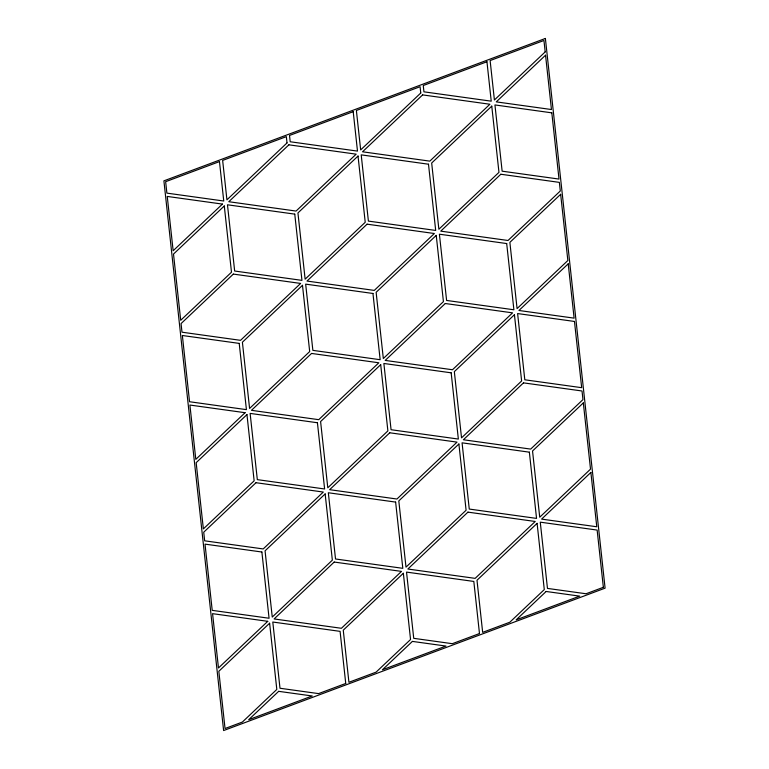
<?xml version="1.0" encoding="UTF-8"?>
<svg xmlns="http://www.w3.org/2000/svg" width="769" height="769" viewBox="0 0 769 769"><rect width="100%" height="100%" fill="white"/><g stroke="black" fill="none" stroke-linecap="round" stroke-linejoin="round"><path stroke-width="1.15" d="M222.433 204.093L173.15 250.752L167.248 196.431L222.433 204.093M287.02 142.938L226.932 199.834L222.645 160.413L286.337 136.642L287.02 142.938M224.288 205.977L173.506 254.058L180.705 320.288L231.488 272.207L224.288 205.977M288.884 144.822L228.787 201.718L296.075 211.062L356.172 154.165L288.884 144.822M420.758 93.02L360.671 149.907L356.383 110.486L420.076 86.714L420.758 93.02M233.343 274.091L181.061 323.595L181.993 332.198L240.543 340.331L300.631 283.434L233.343 274.091M358.027 156.049L297.939 212.946L305.13 279.176L365.227 222.289L358.027 156.049M422.623 94.904L362.526 151.791L429.813 161.134L489.911 104.248L422.623 94.904M545.192 51.908L494.409 99.98L490.122 60.568L543.952 40.478L545.192 51.908M302.486 285.318L242.398 342.215L249.589 408.445L309.686 351.558L302.486 285.318M367.082 224.173L306.994 281.06L374.282 290.403L434.37 233.516L367.082 224.173M491.766 106.132L431.678 163.018L438.868 229.258L498.966 172.362L491.766 106.132M545.548 55.214L496.265 101.873L551.45 109.534L545.548 55.214M245.09 412.703L195.807 459.362L189.905 405.042L245.09 412.703M246.955 414.597L196.172 462.669L203.362 528.899L254.145 480.827L246.955 414.597M311.541 353.442L251.453 410.329L318.741 419.672L378.829 362.785L311.541 353.442M436.234 235.401L376.137 292.287L383.327 358.527L443.425 301.631L436.234 235.401M500.821 174.246L440.733 231.142L508.021 240.486L560.303 190.981L559.361 182.378L500.821 174.246M256.01 482.711L203.727 532.206L204.66 540.818L263.2 548.941L323.297 492.054L256.01 482.711M380.693 364.669L320.596 421.556L327.796 487.796L387.884 430.9L380.693 364.669M445.28 303.515L385.192 360.411L452.48 369.754L512.567 312.858L445.28 303.515M560.659 194.288L509.876 242.37L517.076 308.6L567.858 260.518L560.659 194.288M325.152 493.938L265.065 550.825L272.255 617.065L332.352 560.168L325.152 493.938M389.748 432.784L329.651 489.68L396.939 499.023L457.036 442.127L389.748 432.784M514.432 314.742L454.335 371.638L461.535 437.869L521.622 380.982L514.432 314.742M568.214 263.825L518.931 310.484L574.116 318.145L568.214 263.825M267.756 621.323L218.473 667.982L212.571 613.662L267.756 621.323M269.611 623.207L218.829 671.289L225.048 728.522L242.35 722.072L276.811 689.437L269.611 623.207M334.207 562.052L274.11 618.949L341.407 628.292L401.495 571.396L334.207 562.052M458.891 444.011L398.803 500.907L405.994 567.138L466.091 510.251L458.891 444.011M523.487 382.866L463.39 439.753L530.677 449.096L582.96 399.601L582.027 390.988L523.487 382.866M278.666 691.331L248.704 719.697L312.224 695.983L278.666 691.331M403.35 573.28L343.262 630.176L348.924 682.286L376.089 672.144L410.55 639.52L403.35 573.28M467.946 512.135L407.858 569.022L475.146 578.365L535.234 521.478L467.946 512.135M583.325 402.908L532.542 450.98L539.732 517.22L590.515 469.138L583.325 402.908M412.405 641.404L382.443 669.77L445.962 646.066L412.405 641.404M537.098 523.362L477.001 580.249L482.663 632.358L509.828 622.227L544.289 589.592L537.098 523.362M590.88 472.445L541.597 519.104L596.773 526.765L590.88 472.445M546.144 591.476L516.182 619.852L579.701 596.138L546.144 591.476M545.384 38.45L163.903 180.85L223.616 730.55L605.097 588.15L545.384 38.45M219.473 161.596L165.643 181.695L166.883 193.125L223.75 201.017L219.473 161.596M353.211 111.678L289.519 135.45L290.201 141.756L357.489 151.099L353.211 111.678M486.95 61.751L423.258 85.532L423.94 91.828L491.228 101.172L486.95 61.751M345.742 683.468L318.577 693.609L279.993 688.255L272.793 622.025L340.081 631.359L345.742 683.468M479.481 633.55L452.316 643.691L413.732 638.328L406.532 572.098L473.819 581.441L479.481 633.55M603.357 587.305L586.055 593.764L547.47 588.41L540.271 522.17L597.138 530.072L603.357 587.305M551.815 112.841L494.948 104.94L502.138 171.179L559.005 179.071L551.815 112.841M428.496 164.21L361.209 154.867L368.399 221.097L435.687 230.44L428.496 164.21M294.758 214.128L227.47 204.794L234.66 271.024L301.948 280.368L294.758 214.128M506.694 243.552L439.407 234.209L446.606 300.448L513.894 309.782L506.694 243.552M372.955 293.479L305.668 284.136L312.868 350.366L380.155 359.709L372.955 293.479M574.472 321.452L517.614 313.56L524.804 379.79L581.672 387.682L574.472 321.452M239.217 343.397L182.359 335.505L189.549 401.735L246.416 409.637L239.217 343.397M451.163 372.821L383.875 363.477L391.065 429.717L458.353 439.061L451.163 372.821M317.424 422.748L250.127 413.405L257.327 479.635L324.614 488.978L317.424 422.748M529.36 452.172L462.073 442.829L469.263 509.059L536.551 518.402L529.36 452.172M395.622 502.09L328.334 492.756L335.524 558.986L402.812 568.329L395.622 502.09M261.883 552.017L205.015 544.125L212.215 610.355L269.073 618.247L261.883 552.017"/></g></svg>
